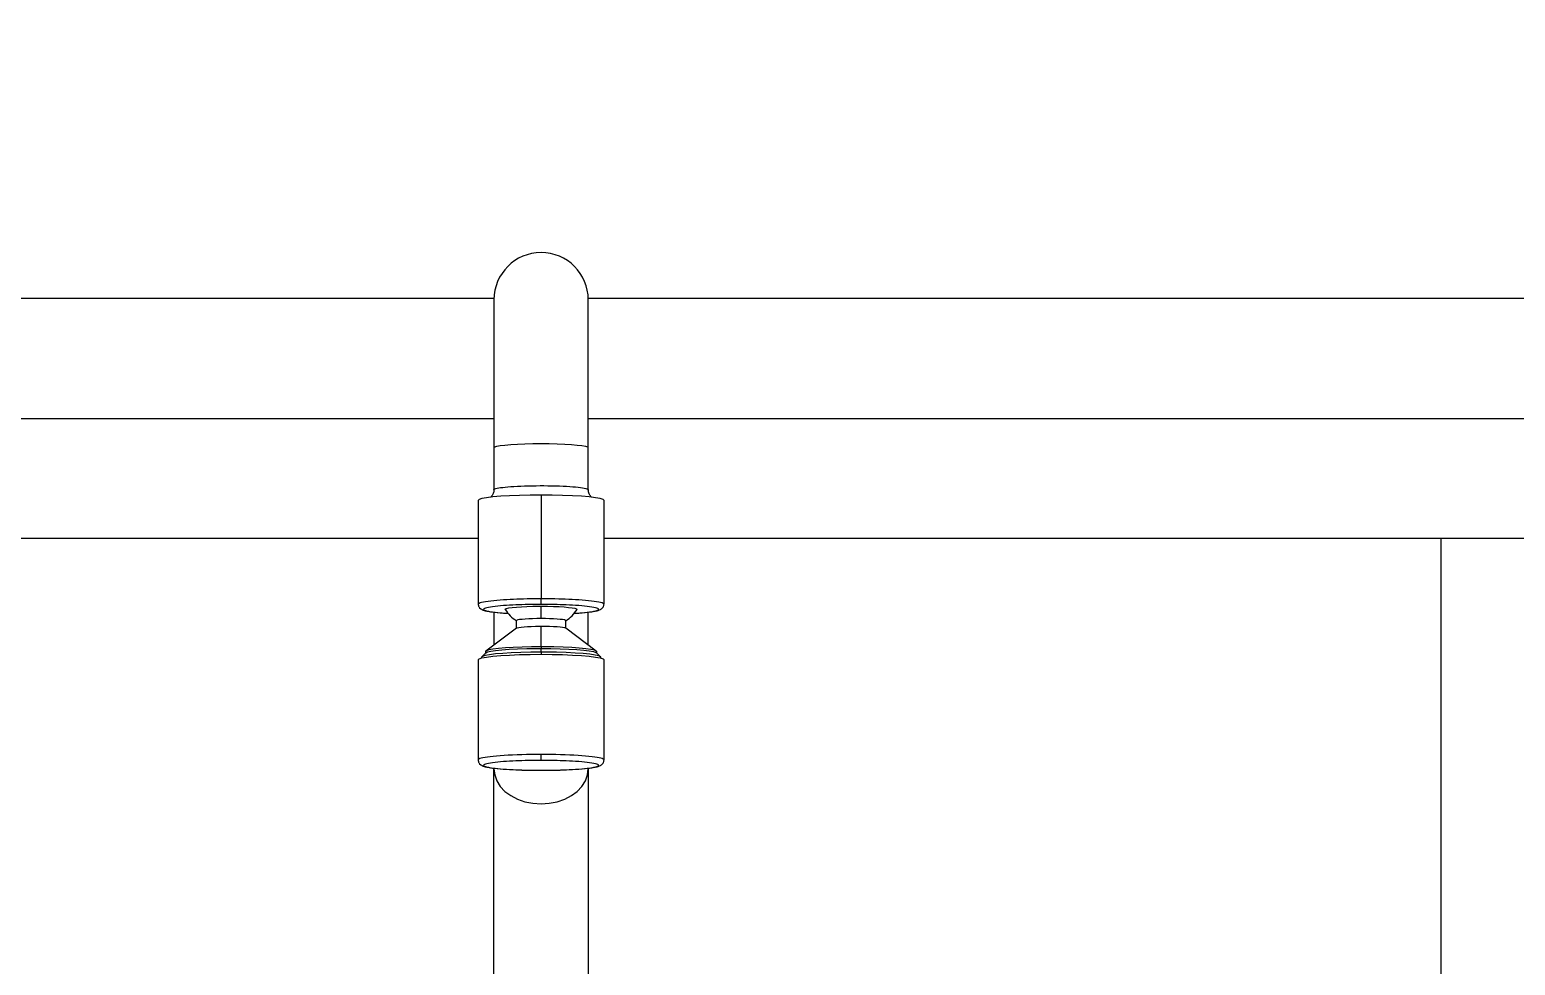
# Model space of a CAD drawing. Extents: x -36 to 357, y 137 to 237.
# Drawn here: x 11.6751 to 11.9228, y 177.9156 to 178.0716 of the extents above; entities that cross this region are included whole.
import ezdxf

# ---------------------------------------------------------------- set-up
doc = ezdxf.new("R2010")
doc.units = 0
doc.header["$LTSCALE"] = 0.01
for name, color, linetype in [('01', 1, 'CONTINUOUS'), ('252', 252, 'CONTINUOUS'), ('ARQ-ESQ-VISTA1', 2, 'CONTINUOUS'), ('ARQ-SMB-1_025', 1, 'CONTINUOUS')]:
    doc.layers.add(name, color=color, linetype=linetype)

# ---------------------------------------------------------------- blocks, each defined once
blk = doc.blocks.new('A$C093F1C31')
at = {"layer": '01', "ltscale": 10}
for p, q in [((0.008224389879615046, 0.3994484823730176), (0.008224389879615046, 0.358324659539214)), ((0.03442938987973321, 0.358324659539214), (0.03442938987973321, 0.3994484823730176)), ((0.008224389879615046, 0.358324659539214), (0.008224389879615046, 0.3466353840762757)), ((0.03442938987973321, 0.3466353840762757), (0.03442938987973321, 0.358324659539214)), ((0.003845881281449692, 0.3436465342078812), (0.003845888591968105, 0.314889662100633)), ((0.02132673380219785, 0.3451522871613619), (0.02132673380219785, 0.3163954153834965)), ((0.0388075790124276, 0.314889662100633), (0.038807586324765, 0.3436465342078812)), ((0.02132673380219785, 0.3147596503863639), (0.02132673380219785, 0.3163954176573611)), ((0.02132673380219785, 0.3108168520698626), (0.02132673380219785, 0.3142446195783606)), ((0.008224389879615046, 0.3125913915230605), (0.008224389879615046, 0.3034777349696789)), ((0.01442436722754792, 0.3102223010538907), (0.01442437085825077, 0.3081483544773391)), ((0.02822909674796392, 0.3081483544773391), (0.02822910037866677, 0.3102223010538907)), ((0.03442938987973321, 0.3034774998160721), (0.03442938987973321, 0.3125914308598787)), ((0.01447020744126348, 0.308182884460745), (0.00598856507713208, 0.3017934254577028)), ((0.02132673380219785, 0.302970422170862), (0.02132673380219785, 0.3087090299958639)), ((0.03666490252908261, 0.3017934254577028), (0.02818326016495121, 0.308182884460745)), ((0.005945591670752037, 0.3013054320036659), (0.004816560176550411, 0.3001848154927558)), ((0.005886027842279873, 0.3016404055874453), (0.005886015205760486, 0.3012462995781533)), ((0.02132673380219785, 0.302970422170862), (0.02132673380219785, 0.3025187283108615)), ((0.02132673380219785, 0.3014871721398613), (0.02132673380219785, 0.3025187283108615)), ((0.02132673380219785, 0.3014871721398613), (0.02132673380219785, 0.3008877471828626)), ((0.03783690742784529, 0.3001848154927558), (0.03670787593546265, 0.3013054320036659)), ((0.0367674524004542, 0.3012462995781533), (0.03676743976393482, 0.3016404055874453)), ((0.003845879553409759, 0.2993819941143627), (0.003845879553409759, 0.2715284705590726)), ((0.004752608600028907, 0.3000595208097714), (0.004752610935611301, 0.299856697976562)), ((0.03790085667060339, 0.299856697976562), (0.03790085900436679, 0.3000595208097714)), ((0.03880758805280493, 0.2715284705590726), (0.03880758805280493, 0.2993819941143627)), ((0.02132673380219785, 0.2713984553103614), (0.02132673380219785, 0.2730342225813622)), ((0.008224389879615046, 0.2692302008315366), (0.008224389879615046, 0.2690541740067758)), ((0.008224389879615046, 0.1555973834427782), (0.008224389879615046, 0.2690541740067474)), ((0.03442938987973321, 0.2690541740067758), (0.03442938987973321, 0.2692302401683584)), ((0.03442938987973321, 0.2690541740067474), (0.03442938987973321, 0.1555973834427782))]:
    blk.add_line(p, q, dxfattribs=at)
for points in [[(0.008224389879615046, 0.358324659539214, 0), (0.008423446293818415, 0.3585206412307969, 0), (0.009014567309350241, 0.3587106681178973, 0), (0.009979792013837141, 0.3588889663297508, 0), (0.01128979254099249, 0.359050118365456, 0), (0.01290476519170625, 0.3591892277019895, 0), (0.0147756398346246, 0.3593020675725853, 0), (0.0168455708953843, 0.3593852093948975, 0), (0.01905166456344887, 0.3594361269467505, 0), (0.02132688980236708, 0.3594532731241067, 0), (0.02360211504310428, 0.359436126949042, 0), (0.02580820872026379, 0.359385209399413, 0), (0.02787813979011844, 0.3593020675791898, 0), (0.0297490144494077, 0.3591892277104805, 0), (0.03136398711831134, 0.3590501183755741, 0), (0.03267398766911356, 0.3588889663411905, 0), (0.03363921239724732, 0.3587106681303105, 0), (0.034230333438245, 0.3585206412438069, 0), (0.03442938987973321, 0.358324659552423, 0)], [(0.008224389881434035, 0.3466354063748653, 0), (0.008230358344007982, 0.3466694456778896, 0), (0.0083125188248232, 0.346766064629449, 0), (0.008482699015075923, 0.3468583825944407, 0), (0.008743083397348528, 0.3469497947965898, 0), (0.009099516486458015, 0.3470409328185831, 0), (0.009548329746394302, 0.34712976269034, 0), (0.0100636732440762, 0.3472120244165566, 0), (0.01066065537634131, 0.3472908595443549, 0), (0.01134721822563733, 0.3473666974149765, 0), (0.01211208397580776, 0.3474377233127299, 0), (0.01291448970914644, 0.34750065441456, 0), (0.01378076438595599, 0.3475580244053695, 0), (0.01472005223877204, 0.3476100119799987, 0), (0.01571473766671261, 0.3476552262725612, 0), (0.01671374047873542, 0.3476917317456554, 0), (0.01775164180071442, 0.3477211685682065, 0), (0.01883775707756286, 0.3477434446421697, 0), (0.01995011894905474, 0.3477577497610405, 0), (0.02103308884761645, 0.3477637138902274, 0), (0.02212560131556529, 0.3477618987660804, 0), (0.02323609276027128, 0.3477519518810155, 0), (0.02434072070900584, 0.3477337350325556, 0), (0.02538556105537282, 0.3477084854075159, 0), (0.0264095121747232, 0.3476756229781479, 0), (0.02741918030005763, 0.347634574569895, 0), (0.02839153590502974, 0.347585889565579, 0), (0.02928044887630676, 0.3475322728899926, 0), (0.03012039592431393, 0.3474720681450307, 0), (0.03091540830791928, 0.3474045461102335, 0), (0.0316458658544434, 0.3473308818149903, 0), (0.03227863325446378, 0.3472549429623086, 0), (0.03283987857503234, 0.3471741835300435, 0), (0.03333060360091622, 0.3470878004659212, 0), (0.03373680953700386, 0.3469974619702398, 0), (0.03404209164364147, 0.3469077624700461, 0), (0.03426135908375727, 0.3468155533638537, 0), (0.03439247122878442, 0.346720048305599, 0), (0.03442938987609523, 0.3466353610711543, 0)], [(0.02132673380219785, 0.3451522871613619, 0), (0.01829121562877845, 0.3451294113912695, 0), (0.01534793013888702, 0.3450614791496811, 0), (0.0125863075718371, 0.344950554523372, 0), (0.0100902584308642, 0.3448000079009539, 0), (0.007935623903904343, 0.3446144135653384, 0), (0.006187871473230189, 0.3443994107064512, 0), (0.004900105710476055, 0.3441615320773153, 0), (0.004111454725716612, 0.3439080054996495, 0), (0.003845881281449692, 0.3436465342501727, 0)], [(0.00822438986506313, 0.3466351088822215, 0), (0.00822385693572869, 0.3465799763304105, 0), (0.008206710772356018, 0.3463167546195791, 0), (0.008166514979166095, 0.3460609888178432, 0), (0.008105152171992813, 0.3458155637806293, 0), (0.00802502925398585, 0.3455832342797152, 0), (0.007929175068056793, 0.3453666918991303, 0), (0.007821324248652672, 0.3451684863408815, 0), (0.007705851898208493, 0.3449907549077835, 0), (0.007587416044771089, 0.3448347870288586, 0), (0.007470312910299981, 0.3447006204788892, 0), (0.007357825916187721, 0.344586967669116, 0), (0.007309104046726134, 0.3445417728607261, 0)], [(0.038807586324765, 0.3436465342079025, 0), (0.03854201296417159, 0.3439080054580188, 0), (0.03775336206308566, 0.3441615320375888, 0), (0.03646559637854807, 0.3443994106698405, 0), (0.03471784401699551, 0.3446144135329554, 0), (0.0325632095518813, 0.3448000078737827, 0), (0.03006716046002111, 0.3449505545022369, 0), (0.02730553792753199, 0.3450614791352251, 0), (0.02436225245946844, 0.3451294113839296, 0), (0.02132673429332499, 0.3451522871613619, 0)], [(0.03534416087677528, 0.3445422385428429, 0), (0.03525185575017531, 0.3446299098126744, 0), (0.0351300944112154, 0.3447595798071674, 0), (0.03500502969654917, 0.3449126899732065, 0), (0.03488006922816567, 0.3450915963082366, 0), (0.03476037256223208, 0.3452966772616328, 0), (0.03465221298029064, 0.3455255090602591, 0), (0.03456161182475626, 0.3457731201865073, 0), (0.03449304489913629, 0.3460333067371799, 0), (0.03444897696863336, 0.3463000593749825, 0), (0.03443017125209735, 0.3465682954142295, 0), (0.03442938987973321, 0.3466354171924486, 0)], [(0.003845873323371052, 0.3148896640346344, 0), (0.003859039359667804, 0.3146859556870893, 0), (0.003897152992067277, 0.3144895666244345, 0), (0.003957269474994973, 0.3143045571702174, 0), (0.004035567515529692, 0.3141340279329299, 0), (0.004127753805732937, 0.313979965255335, 0), (0.004229460058922996, 0.3138432539390905, 0), (0.004615806843503378, 0.3134870302254598, 0), (0.004943931151501602, 0.313294566495621, 0), (0.005194656218009186, 0.3131879624442817, 0), (0.005473056957271183, 0.3130922493584762, 0), (0.005791174680780387, 0.3130018510061703, 0), (0.00628368102843524, 0.3128879937287365, 0), (0.006861707217467483, 0.3127804686460394, 0), (0.007531594761530869, 0.3126786960101668, 0), (0.008286264670459786, 0.3125835942006567, 0), (0.00909501249952882, 0.3124970626868837, 0), (0.009944014036591398, 0.3124191705634374, 0), (0.009992913459427655, 0.3124150266012009, 0)], [(0.003845888591968105, 0.314889662100633, 0), (0.003906480777004617, 0.3150149240231173, 0), (0.004087003699169145, 0.3151388900994796, 0), (0.004383760751807131, 0.3152603088518333, 0), (0.00479079914293834, 0.3153780142284077, 0), (0.005300201837599161, 0.3154909608858247, 0), (0.005902458617129014, 0.3155982514474047, 0), (0.006586885121578234, 0.3156991545656211, 0), (0.007342057635469246, 0.3157931135085619, 0), (0.008156233985573635, 0.3158797458321381, 0), (0.00901773628720548, 0.3159588353583125, 0), (0.009915278176777065, 0.316030318101852, 0), (0.01083822667533241, 0.3160942639667113, 0), (0.01177679554712086, 0.3161508559991155, 0), (0.01272217268888198, 0.3162003687913462, 0), (0.01366658814913535, 0.3162431473392822, 0), (0.01460333179966256, 0.3162795873255746, 0), (0.01552673082551337, 0.3163101174742877, 0), (0.01643209714347904, 0.3163351843332336, 0), (0.01748947509804566, 0.3163586887592338, 0), (0.01851051636003831, 0.3163757456721541, 0), (0.0194917279513902, 0.3163870953514305, 0), (0.0204308691991173, 0.3163934357753355, 0), (0.02132673380219785, 0.3163954144248606, 0)], [(0.02132673380219785, 0.3147596305938585, 0), (0.02047653181580245, 0.3147576807999357, 0), (0.01962933793402044, 0.3147518383093946, 0), (0.01873077521304367, 0.3147413377358532, 0), (0.01778723730785714, 0.3147254229570713, 0), (0.01685523238666065, 0.3147046073186814, 0), (0.01599494347465225, 0.3146807067922737, 0), (0.01515279874547559, 0.3146526799554792, 0), (0.01432879820094968, 0.314620526808298, 0), (0.01343438804906327, 0.3145799150218274, 0), (0.01257310366781894, 0.3145345774917203, 0), (0.01174494505539769, 0.3144845142179697, 0), (0.01087527017261891, 0.3144241471158828, 0), (0.01005855758558027, 0.3143588226795977, 0), (0.009294807292462792, 0.3142885409091178, 0), (0.008546754213966778, 0.314208909571235, 0), (0.007857579619667376, 0.3141230859431055, 0), (0.007235867997223977, 0.3140313813635665, 0), (0.006683696303298348, 0.3139329771043791, 0), (0.006218976859599934, 0.3138298559666666, 0), (0.005848459672051831, 0.3137226534847386, 0), (0.005577025731327012, 0.3136115693198036, 0), (0.005412343232819694, 0.31349841470076, 0), (0.005357085890864255, 0.3133840487144148, 0), (0.005412297399743693, 0.3132697457720077, 0), (0.005576890354859643, 0.3131565896934383, 0), (0.005848459672051831, 0.3130454439440911, 0), (0.006218758069735486, 0.3129383002382156, 0), (0.00668340355696273, 0.3128351751473488, 0), (0.007235867997223977, 0.3127367160652668, 0), (0.007857224736653734, 0.312645061478257, 0), (0.008546333576305187, 0.3125592345141683, 0), (0.009294807292462792, 0.3124795565197118, 0), (0.01005804345550132, 0.3124093158216148, 0), (0.01087475604435895, 0.3123439913853332, 0), (0.01174494505539769, 0.3122835832108564, 0), (0.01217084143718239, 0.3122569944779983, 0)], [(0.01135319266177248, 0.313333695558498, 0), (0.01140319839578297, 0.3134836406164681, 0), (0.01175472573049774, 0.313630559707331, 0), (0.01239709368383046, 0.3137699887688825, 0), (0.01331078423208965, 0.3138976913196814, 0), (0.01446803534963692, 0.3140097871823642, 0), (0.01583368454703304, 0.3141028703808963, 0), (0.017366237265378, 0.3141741126294129, 0), (0.01901912766697933, 0.3142213492682586, 0), (0.02074213351079379, 0.3142431450360768, 0), (0.02132673380219785, 0.3142446195783606, 0)], [(0.02132673380219785, 0.3163954144248606, 0), (0.0222225984052784, 0.3163934357753355, 0), (0.02316173965482449, 0.3163870953514305, 0), (0.02414295124617638, 0.3163757456721541, 0), (0.02516399250816903, 0.3163586887592338, 0), (0.02622137046273565, 0.3163351843332336, 0), (0.02712673677888233, 0.3163101174742877, 0), (0.02805013580655213, 0.3162795873255746, 0), (0.02898687945707934, 0.3162431473392822, 0), (0.02993129491733271, 0.3162003687913462, 0), (0.03087667205909383, 0.3161508559991155, 0), (0.03181524092906329, 0.3160942639667113, 0), (0.03273818942761864, 0.316030318101852, 0), (0.03363573131719022, 0.3159588353583125, 0), (0.03449723361882207, 0.3158797458321381, 0), (0.03531140997074544, 0.3157931135085619, 0), (0.03606658248463646, 0.3156991545656211, 0), (0.03675100898908568, 0.3155982514474047, 0), (0.03735326576861553, 0.3154909608858247, 0), (0.03786266846145736, 0.3153780142284077, 0), (0.03826970685258857, 0.3152603088518333, 0), (0.03856646390704555, 0.3151388900994796, 0), (0.03874698682921007, 0.3150149240231173, 0), (0.0388075790124276, 0.3148896621341137, 0)], [(0.03048255552130286, 0.3122569931747563, 0), (0.030908522550817, 0.3122835832108564, 0), (0.03177819743177679, 0.3123439503129433, 0), (0.03259491002063442, 0.3124092747492284, 0), (0.03335866031193291, 0.3124795565197118, 0), (0.03410671339224791, 0.3125591878575662, 0), (0.03479588798472832, 0.3126450114856709, 0), (0.03541759960899071, 0.3127367160652668, 0), (0.03596977130291634, 0.3128351203244044, 0), (0.03643449074661476, 0.312938241462156, 0), (0.03680500793234387, 0.3130454439440911, 0), (0.03707644187488768, 0.3131565281090261, 0), (0.037241124373395, 0.3132696827280554, 0), (0.03729638171535044, 0.3133840487144148, 0), (0.037241170206471, 0.3134983516568077, 0), (0.03707657725135505, 0.3136115077353736, 0), (0.03680500793234387, 0.3137226534847386, 0), (0.0364347095364792, 0.3138297971906141, 0), (0.03597006404925196, 0.3139329222814808, 0), (0.03541759960899071, 0.3140313813635665, 0), (0.03479624286956096, 0.3141230359505727, 0), (0.0341071340299095, 0.3142088629147679, 0), (0.03335866031193291, 0.3142885409091178, 0), (0.03259542414707539, 0.3143587816073321, 0), (0.03177871156003675, 0.3144241060436173, 0), (0.030908522550817, 0.3144845142179697, 0), (0.03008094927463389, 0.3145345467869518, 0), (0.02921966489338956, 0.3145798843170624, 0), (0.02832466940526501, 0.314620526808298, 0), (0.0275013023892825, 0.3146526588260876, 0), (0.02665915766010585, 0.3146806856628821, 0), (0.02579823521773505, 0.3147046073186814, 0), (0.02463217890544911, 0.314729847418608, 0), (0.02344659856862563, 0.314747457302893, 0), (0.02238940027018543, 0.3147565851160579, 0), (0.02132673380219785, 0.3147596305938585, 0)], [(0.02132673380219785, 0.3142446195783606, 0), (0.02306159363979532, 0.3142315456145504, 0), (0.02474374063785945, 0.3141927209688937, 0), (0.0263220636134065, 0.3141293253085884, 0), (0.02774860602221452, 0.3140432848786823, 0), (0.02898002309302683, 0.3139372139740786, 0), (0.02997889884500182, 0.3138143355055192, 0), (0.03071488294153824, 0.3136783830730607, 0), (0.03116561287970399, 0.313533487522534, 0), (0.03131739345735696, 0.3133840514318962, 0), (0.03130027494444221, 0.313333695558498, 0)], [(0.03266011666528357, 0.312414989682825, 0), (0.03270945356962329, 0.3124191705634374, 0), (0.03355845510668587, 0.3124970626868837, 0), (0.0343672029357549, 0.3125835942006567, 0), (0.03512187284286483, 0.3126786960101668, 0), (0.03579176038874721, 0.3127804686460394, 0), (0.03636978657777945, 0.3128879937287365, 0), (0.0368622929254343, 0.3130018510061703, 0), (0.03721323404352006, 0.3131026018325471, 0), (0.03751567707149661, 0.3132100698093119, 0), (0.03780778134932916, 0.3133448964323051, 0), (0.03794691168695863, 0.3134263875644265, 0), (0.03810050031097489, 0.3135330675553654, 0), (0.03826248315090197, 0.313670353987817, 0), (0.03842400754729169, 0.3138432539390905, 0), (0.03852571380048175, 0.313979965255335, 0), (0.038617900090685, 0.3141340279329299, 0), (0.03869619813121972, 0.3143045571702174, 0), (0.03875631461414741, 0.3144895666244345, 0), (0.03879442824654689, 0.3146859556870893, 0), (0.03880759428102465, 0.3148896640346344, 0)], [(0.02132673380219785, 0.3108168520698626, 0), (0.02012815043053706, 0.3108078195040491, 0), (0.01896598540588457, 0.3107809962565398, 0), (0.01787555052760581, 0.3107371973381419, 0), (0.01688997810379078, 0.3106777535568135, 0), (0.01603921425885346, 0.3106044710817528, 0), (0.01534910901682451, 0.3105195765638697, 0), (0.01484063087627874, 0.3104256494801092, 0), (0.01452922969292558, 0.3103255437573651, 0), (0.01442436722754792, 0.3102223010573404, 0)], [(0.02822910037866677, 0.3102223010538907, 0), (0.02812423792056506, 0.3103255437539687, 0), (0.02781283674266888, 0.3104256494768691, 0), (0.02730435860939906, 0.3105195765608819, 0), (0.02661425337464607, 0.3106044710791096, 0), (0.02576348953152774, 0.3106777535545966, 0), (0.02477791711316968, 0.3107371973364188, 0), (0.02368748223670991, 0.3107809962553603, 0), (0.0225253172156954, 0.3108078195034487, 0), (0.02132673384403461, 0.3108168520698626, 0)], [(0.01447017522332317, 0.30818286049427, 0), (0.01471219463564921, 0.3082843791535126, 0), (0.0151551934723102, 0.3083807354914931, 0), (0.01578571143909357, 0.3084690017696623, 0), (0.01658459056307038, 0.3085464960618438, 0), (0.01752755730922217, 0.3086108637432012, 0), (0.01858596011152258, 0.3086601490343206, 0), (0.01972763993398985, 0.3086928544265852, 0), (0.02091790741360455, 0.3087079861832045, 0), (0.02132673380219785, 0.3087090299958639, 0)], [(0.02132673380219785, 0.3087090299958639, 0), (0.02252531654630729, 0.3086999974348004, 0), (0.02368748095796036, 0.3086731742014024, 0), (0.02477791526325746, 0.3086293753060474, 0), (0.02576348716684151, 0.3085699315559829, 0), (0.02661425056612643, 0.3084966491194692, 0), (0.02730435544617649, 0.3084117546462473, 0), (0.02781283331569284, 0.3083178276118943, 0), (0.02812423433897493, 0.3082177219418085, 0), (0.02818329238289152, 0.30818286049427, 0)], [(0.02132673380219785, 0.3014871721398613, 0), (0.0184486671751074, 0.3014654829300731, 0), (0.01565804914571345, 0.3014010743163666, 0), (0.01303967123021721, 0.3012959033218614, 0), (0.01067309151585505, 0.3011531655139876, 0), (0.008630217327663559, 0.3009771979087681, 0), (0.006973120363909402, 0.3007733471928091, 0), (0.005752150680564228, 0.3005478072669163, 0), (0.00500440682117187, 0.3003074310475569, 0), (0.0048165604530368, 0.3001848157613125, 0)], [(0.005988571974739898, 0.301793430587459, 0), (0.005886027842279873, 0.3016404055851076, 0)], [(0.005945531414909055, 0.3013053730772377, 0), (0.006414399478671839, 0.3015336662190862, 0), (0.007336371270866948, 0.3017514779436077, 0), (0.008683433146870811, 0.3019521901518232, 0), (0.01041465531125141, 0.3021297043048961, 0), (0.01247743545718549, 0.3022786267251512, 0), (0.01480909705242084, 0.3023944324802414, 0), (0.01733879374296521, 0.3024736028709221, 0), (0.01998966197243135, 0.3025137323449556, 0), (0.02132673380219785, 0.3025187283108615, 0)], [(0.02132673380219785, 0.302970422170862, 0), (0.01864548336197913, 0.3029502161746649, 0), (0.01604570135532413, 0.3028902121350292, 0), (0.0136063808495237, 0.3027922332443325, 0), (0.01140163935815508, 0.3026592565415598, 0), (0.009498466835793806, 0.3024953224565046, 0), (0.00795469021795725, 0.3023054120433564, 0), (0.006817216375566204, 0.3020952956338689, 0), (0.006120606874901569, 0.3018713575087801, 0), (0.005988571974739898, 0.301793430587459, 0)], [(0.0366648956296558, 0.301793430587459, 0), (0.03612337677077448, 0.3020205275201491, 0), (0.03513226940413006, 0.3022360745285155, 0), (0.03372168782880181, 0.3024335223258348, 0), (0.03193449184982455, 0.3026068715607408, 0), (0.02982498451274296, 0.3027508551044846, 0), (0.02745726212924637, 0.3028610980899913, 0), (0.0249032667488791, 0.3029342508399466, 0), (0.02224060022308549, 0.3029680906450842, 0), (0.02132673380219785, 0.302970422170862, 0)], [(0.02132673380219785, 0.3025187283108615, 0), (0.0240079867598979, 0.3024985222957142, 0), (0.02660777120399871, 0.3024385181998142, 0), (0.0290470939980878, 0.3023405392172336, 0), (0.03125183755764738, 0.3022075623897571, 0), (0.03315501186443726, 0.3020436281509724, 0), (0.03469878993018938, 0.3018537175597302, 0), (0.0358362648403272, 0.3016436009532057, 0), (0.03653287499582802, 0.3014196626181125, 0), (0.03670793618948665, 0.3013053730772377, 0)], [(0.03783690715317789, 0.3001848157613125, 0), (0.037333495411076, 0.3004298645094465, 0), (0.03634372631859151, 0.3006636605950916, 0), (0.03489767351129558, 0.3008791002425397, 0), (0.03303927457272948, 0.3010696374271831, 0), (0.03082499601259769, 0.3012294827731097, 0), (0.02832211756140168, 0.3013537794604133, 0), (0.02560668791738863, 0.3014387507971747, 0), (0.02276121403519937, 0.3014818149723482, 0), (0.02132673380219785, 0.3014871721398613, 0)], [(0.0366648956296558, 0.301793430587459, 0), (0.03676743976393482, 0.3016404055851076, 0)], [(0.003845879553409759, 0.2993819941143627, 0), (0.004111453006771626, 0.2996434653897566, 0), (0.004900104051557719, 0.2998969919928243, 0), (0.006187869925270206, 0.3001348706460689, 0), (0.007935622514196439, 0.3003498735270433, 0), (0.01009025724124513, 0.3005354678820495, 0), (0.01258630661868665, 0.3006860145205721, 0), (0.01534792945312802, 0.3007969391592127, 0), (0.01829121522860078, 0.300864871408983, 0), (0.02132673370033444, 0.3008877471828626, 0)], [(0.004752608600028907, 0.3000595208106773, 0), (0.0048165604530368, 0.3001848157613125, 0)], [(0.02132673380219785, 0.3008877471828626, 0), (0.02436225227575051, 0.3008648714105107, 0), (0.02730553805849922, 0.3007969391622254, 0), (0.03006716089657857, 0.3006860145249775, 0), (0.03256321028675302, 0.3005354678877126, 0), (0.03471784502471564, 0.3003498735337899, 0), (0.03646559762819379, 0.3001348706537001, 0), (0.03775336351827718, 0.2998969920011021, 0), (0.03854201458125317, 0.2996434653984359, 0), (0.03880758805280493, 0.2993819941231735, 0)], [(0.03783690715317789, 0.3001848157613125, 0), (0.03790085900436679, 0.3000595208106773, 0)], [(0.02132673380219785, 0.2730342236278993, 0), (0.01995520178570587, 0.2730295818936916, 0), (0.01859212571980606, 0.2730156853089412, 0), (0.01724590942103532, 0.2729926195507062, 0), (0.01592485276341904, 0.2729605268270632, 0), (0.01463710049756628, 0.2729196050003218, 0), (0.01339059204656223, 0.2728701063671508, 0), (0.01219301254786842, 0.2728123361030867, 0), (0.01105174547774368, 0.2727466503810163, 0), (0.009973827127396362, 0.272673454175262, 0), (0.008965903221906046, 0.2725931987647634, 0), (0.008034187947487226, 0.2725063789508226, 0), (0.007184425638115499, 0.2724135300064603, 0), (0.006421855361622875, 0.2723152243762925, 0), (0.005751178618083941, 0.2722120681472227, 0), (0.005176530350581743, 0.2721046973117041, 0), (0.00470145345752826, 0.2719937738466349, 0), (0.004328876948420657, 0.2718799816320754, 0), (0.004061097877638531, 0.2717640222348585, 0), (0.003899767192706349, 0.2716466105832325, 0), (0.003845879553409759, 0.2715284705709742, 0)], [(0.03880758805280493, 0.2715284705709742, 0), (0.03875370041168935, 0.2716466105832325, 0), (0.03859236972857616, 0.2717640222348585, 0), (0.03832459065779403, 0.2718799816320718, 0), (0.03795201414686744, 0.2719937738466349, 0), (0.03747693725381396, 0.2721046973117041, 0), (0.03690228898813075, 0.2722120681472227, 0), (0.03623161224277283, 0.2723152243762925, 0), (0.0354690419662802, 0.2724135300064603, 0), (0.03461927965872746, 0.2725063789508226, 0), (0.03368756438248965, 0.2725931987647634, 0), (0.03267964047699934, 0.272673454175262, 0), (0.03160172212847101, 0.2727466503810163, 0), (0.03046045505834627, 0.2728123361030867, 0), (0.02926287555965246, 0.2728701063671508, 0), (0.02801636710864841, 0.2729196050003218, 0), (0.02672861484279565, 0.2729605268270632, 0), (0.02540755818336038, 0.2729926195507062, 0), (0.02406134188458964, 0.2730156853089412, 0), (0.02269826582050882, 0.2730295818936916, 0), (0.02132673380219785, 0.2730342236278993, 0)], [(0.003845891702439985, 0.2715284705417709, 0), (0.003859057733279769, 0.2713247622438359, 0), (0.003897171349308337, 0.2711283732278957, 0), (0.003957287808589172, 0.2709433638163006, 0), (0.004035585816382081, 0.2707728346168174, 0), (0.004127772070205538, 0.2706187719720141, 0), (0.00422947828337783, 0.2704820606838041, 0), (0.004615824915163103, 0.2701258370415971, 0), (0.004943949081280152, 0.2699333733588887, 0), (0.005194673964069807, 0.2698267693683967, 0), (0.005473074446854298, 0.2697310563564805, 0), (0.005791191857497324, 0.269640658080128, 0), (0.006283697695835144, 0.2695268009062026, 0), (0.006861723260954022, 0.2694192759281471, 0), (0.007531610061050742, 0.2693175033963122, 0), (0.008286279131425545, 0.2692224016862852, 0), (0.009095026065551792, 0.2691358702632662, 0), (0.009944026665834826, 0.2690579782217846, 0), (0.009994441294111311, 0.2690537064051739, 0)], [(0.02132673380219785, 0.2713984553107984, 0), (0.02047635339295084, 0.2713965034502905, 0), (0.01962922028906178, 0.2713906616560777, 0), (0.01873077820346225, 0.2713801624738323, 0), (0.01778724138421239, 0.2713642477133611, 0), (0.01685523753440066, 0.2713434320989236, 0), (0.01599494961374148, 0.2713195316001062, 0), (0.01515280585408618, 0.2712915047955562, 0), (0.01432880625543476, 0.2712593516852699, 0), (0.01343439713127736, 0.2712187399454677, 0), (0.01257311374138226, 0.2711734024675181, 0), (0.01174495608211146, 0.2711233392514245, 0), (0.01087528220159584, 0.2710629722187541, 0), (0.01005857055497472, 0.270997647857623, 0), (0.00929482114224811, 0.2709273661680314, 0), (0.008546768922315096, 0.2708477349218086, 0), (0.007857595121095073, 0.2707619113924196, 0), (0.007235884215333499, 0.2706702069183358, 0), (0.006683713154416182, 0.2705718027724018, 0), (0.006218994249138632, 0.270468681753318, 0), (0.005848477487234049, 0.270361479394694, 0), (0.005577043859375408, 0.2702503953575928, 0), (0.005412361550042988, 0.2701372408687526, 0), (0.005357104269933188, 0.2700228750139253, 0), (0.005412315716966987, 0.2699085722030645, 0), (0.005576908482908038, 0.2697954162547056, 0), (0.005848477487234049, 0.2696842706331601, 0), (0.006218775457455195, 0.2695771270506313, 0), (0.006683420409899554, 0.2694740020783648, 0), (0.007235884215333499, 0.2693755431095184, 0), (0.007857240238081431, 0.2692838886280029, 0), (0.008546348286472494, 0.2691980617625767, 0), (0.00929482114224811, 0.2691183838598192, 0), (0.01005805642671476, 0.2690481432424008, 0), (0.01087476807515486, 0.2689828188812733, 0), (0.01174495608211146, 0.2689224107764296, 0), (0.0125725284069631, 0.2688723782649873, 0), (0.01343381179685821, 0.2688270407870412, 0), (0.01432880625543476, 0.2687863983425807, 0), (0.01515217232372379, 0.2687542663617606, 0), (0.01599431608337909, 0.2687262395572105, 0), (0.01685523753440066, 0.2687023179289305, 0), (0.01802129250427242, 0.2686770778580438, 0), (0.01920687147685385, 0.26865946799402, 0), (0.02026388168633275, 0.2686503423479394, 0), (0.02132673380219785, 0.2686472947170557, 0)], [(0.008224389879615046, 0.2690541740067474, 0), (0.008423446293818415, 0.2673632595073414, 0), (0.009014567309350241, 0.2657237225889482, 0), (0.009979792013837141, 0.2641853797508418, 0), (0.01128979254099249, 0.2627949727613732, 0), (0.01290476519170625, 0.2615947484330263, 0), (0.0147756398346246, 0.2606211749743963, 0), (0.0168455708953843, 0.2599038339221629, 0), (0.01905166456344887, 0.2594645213210356, 0), (0.02132688980236708, 0.2593165854620061, 0), (0.02360211504310428, 0.259464521301247, 0), (0.02580820872026379, 0.2599038338831861, 0), (0.02787813979011844, 0.2606211749174179, 0), (0.0297490144494077, 0.2615947483597694, 0), (0.03136398711831134, 0.2627949726740724, 0), (0.03267398766911356, 0.2641853796521474, 0), (0.03363921239724732, 0.2657237224818587, 0), (0.034230333438245, 0.2673632593951112, 0), (0.03442938987973321, 0.2690541738928118, 0)], [(0.009994441294111311, 0.2690537064051739, 0), (0.01082115719509602, 0.2689885765985451, 0), (0.01171541218354832, 0.2689273906646612, 0), (0.01261704563148669, 0.2688740492600843, 0), (0.0135633566933393, 0.2688259344272552, 0), (0.0142720473704685, 0.2687945735394202, 0), (0.01507685808974202, 0.2687633772772564, 0), (0.0159703584467934, 0.2687338551599154, 0), (0.01694228822270816, 0.2687074497760591, 0), (0.01797971134874388, 0.2686854519130861, 0), (0.01906747242173878, 0.2686689251838033, 0), (0.02018890962426667, 0.2686586492317815, 0), (0.02132673380219785, 0.2686550881970824, 0)], [(0.02132673380219785, 0.2686472947170557, 0), (0.02217711421326385, 0.2686492465775636, 0), (0.0230242473189719, 0.2686550883717729, 0), (0.02392268940639042, 0.2686655875540715, 0), (0.02486622622564028, 0.2686815023145712, 0), (0.02579823007181403, 0.2687023179289305, 0), (0.0266585179942922, 0.268726218427858, 0), (0.0275006617539475, 0.2687542452324116, 0), (0.02832466135077993, 0.2687863983425807, 0), (0.02921907047493733, 0.2688270100824113, 0), (0.03008035386483243, 0.2688723475603645, 0), (0.03090851152228424, 0.2689224107764296, 0), (0.03177818540461885, 0.2689827778090894, 0), (0.03259489705123997, 0.2690481021702205, 0), (0.03335864646396658, 0.2691183838598192, 0), (0.03410669868208061, 0.2691980151059497, 0), (0.03479587248330063, 0.2692838386354026, 0), (0.03541758339088119, 0.2693755431095184, 0), (0.03596975444997952, 0.2694739472554488, 0), (0.03643447335707606, 0.2695770682745149, 0), (0.03680499011898064, 0.2696842706331601, 0), (0.03707642374683928, 0.2697953546702578, 0), (0.0372411060561717, 0.2699085091591158, 0), (0.0372963633362815, 0.2700228750139253, 0), (0.0372411518892477, 0.270137177824779, 0), (0.03707655912330665, 0.2702503337731557, 0), (0.03680499011898064, 0.270361479394694, 0), (0.0364346921487595, 0.2704686229772832, 0), (0.03597004719631514, 0.2705717479494965, 0), (0.03541758339088119, 0.2706702069183358, 0), (0.03479622736813326, 0.2707618613997909, 0), (0.0341071193197422, 0.2708476882652455, 0), (0.03335864646396658, 0.2709273661680314, 0), (0.03259541117949993, 0.2709976067854072, 0), (0.03177869953105983, 0.2710629311465382, 0), (0.03090851152228424, 0.2711233392514245, 0), (0.03008093920107058, 0.2711733717628029, 0), (0.02921965580935648, 0.2712187092407525, 0), (0.02832466135077993, 0.2712593516852699, 0), (0.02750129528430989, 0.2712914836659657, 0), (0.02665915152465459, 0.2713195104705122, 0), (0.02579823007181403, 0.2713434320989236, 0), (0.02463217510558025, 0.2713686721697322, 0), (0.02344659612936084, 0.2713862820338342, 0), (0.02238958592170093, 0.2713954076799148, 0), (0.02132673380219785, 0.2713984553107984, 0)], [(0.02132673380219785, 0.2686550881970824, 0), (0.02246455798194802, 0.268658649231778, 0), (0.02358599518447591, 0.2686689251838033, 0), (0.02467375625747081, 0.2686854519130861, 0), (0.02571117938168754, 0.2687074497760591, 0), (0.0266831091576023, 0.2687338551599154, 0), (0.02757660951647267, 0.2687633772772564, 0), (0.02838142023574619, 0.2687945735394202, 0), (0.02909011091287539, 0.2688259344272552, 0), (0.030036421974728, 0.2688740492600843, 0), (0.03093805542084738, 0.2689273906646612, 0), (0.03183231041111867, 0.2689885765985451, 0), (0.03265858784470765, 0.2690536694132533, 0)], [(0.02132673380219785, 0.2686472947173613, 0), (0.02132673380219785, 0.2686418922256877, 0)], [(0.03265858784470765, 0.2690536694132533, 0), (0.03270944094037986, 0.2690579782217846, 0), (0.0335584415406629, 0.2691358702632662, 0), (0.03436718847478915, 0.2692224016862852, 0), (0.03512185754516395, 0.2693175033963122, 0), (0.03579174434526067, 0.2694192759281471, 0), (0.03636976991037955, 0.2695268009062026, 0), (0.03686227574689838, 0.269640658080128, 0), (0.03721321652301413, 0.2697414088222345, 0), (0.03751565927632328, 0.2698488767173366, 0), (0.03780776337407588, 0.2699837032814258, 0), (0.03794689365167869, 0.2700651943937906, 0), (0.03810048221384932, 0.2701718743619352, 0), (0.03826246499011177, 0.2703091607669421, 0), (0.03842398932101787, 0.2704820606838041, 0), (0.03852569553600915, 0.2706187719720141, 0), (0.03861788178801362, 0.2707728346168174, 0), (0.03869617979580653, 0.2709433638163006, 0), (0.03875629625690635, 0.2711283732278993, 0), (0.03879440987293492, 0.2713247622438359, 0), (0.03880757590195572, 0.2715284705417709, 0)]]:
    blk.add_polyline3d(points, dxfattribs=at)
for centre, radius, start, end in [((0.02132688988058362, 0.3994484823730176), 0.01310249999999999, 0, 180), ((0.01738240653139655, 0.4016794885084245), 0.08957036237736292, 265.2677294143308, 266.6647165010107), ((0.02138249428026029, 0.3200481728673132), 0.01206950195865427, 213.8013897544067, 234.7883163696274), ((0.0212709733259544, 0.3200481728673132), 0.01206950195865566, 305.2116836303725, 326.1986102455934), ((0.0252709730193601, 0.4016807754522915), 0.08957165231161403, 273.3352918507169, 274.7319779275091)]:
    blk.add_arc(centre, radius, start, end, dxfattribs=at)

msp = doc.modelspace()

# ---------------------------------------------------------------- linework, layer by layer
at = {"layer": '252', "color": 252}
msp.add_line((11.91040351309879, 177.8771025751232, -0.03901660195983413), (11.91040351310025, 177.9867454321777, -0.0366526594312044), dxfattribs=at)
at = {"layer": 'ARQ-ESQ-VISTA1'}
for points in [[(11.76823669392523, 178.0067454321841), (12.16040348234464, 178.0067454321841), (12.16040348234464, 178.9867454321838), (10.9604034823438, 178.9867454321838), (10.9604034823438, 178.0067454321841), (11.28251369392516, 178.0067454321841)], [(11.29823669392523, 178.0067454321748), (11.75251369392516, 178.0067454321748)], [(11.29823669392523, 178.0067454321841), (11.75251369392516, 178.0067454321841)], [(11.76823669392523, 178.0067454321748), (12.16040348234464, 178.0067454321841), (12.16040348234464, 178.0067454321841), (12.16040348234464, 177.9867454321837), (11.77086361017928, 177.9867454321744)], [(11.74988659037883, 177.9867454321743), (11.30086361013146, 177.9867454321743)]]:
    msp.add_lwpolyline(points, dxfattribs=at)
at = {"layer": 'ARQ-SMB-1_025', "ltscale": 10}
for points in [[(11.28251369392516, 178.0267454321841), (10.98040348234424, 178.0267454321841), (10.98040348234424, 178.9667454321838), (12.14040348234341, 178.9667454321838), (12.14040348234347, 178.0267454321841), (11.7682347326458, 178.0267454321841)], [(11.58540348234687, 178.9667454321838), (12.14040348234341, 178.9667454321838), (12.14040348234347, 178.0267454321841), (11.77052196639446, 178.0267454321841)], [(11.75251565520568, 178.0267454321841), (11.29823669392523, 178.0267454321841)], [(11.75022823416484, 178.0267454321841), (11.58540348234693, 178.0267454321841)]]:
    msp.add_lwpolyline(points, dxfattribs=at)

# ---------------------------------------------------------------- block references
at = {"layer": '01', "ltscale": 10, "xscale": 0.6, "yscale": 0.6, "zscale": 0.6}
msp.add_blockref('A$C093F1C31', (11.74757905999739, 177.7869007484612), dxfattribs=at)

doc.saveas('drawing.dxf')
